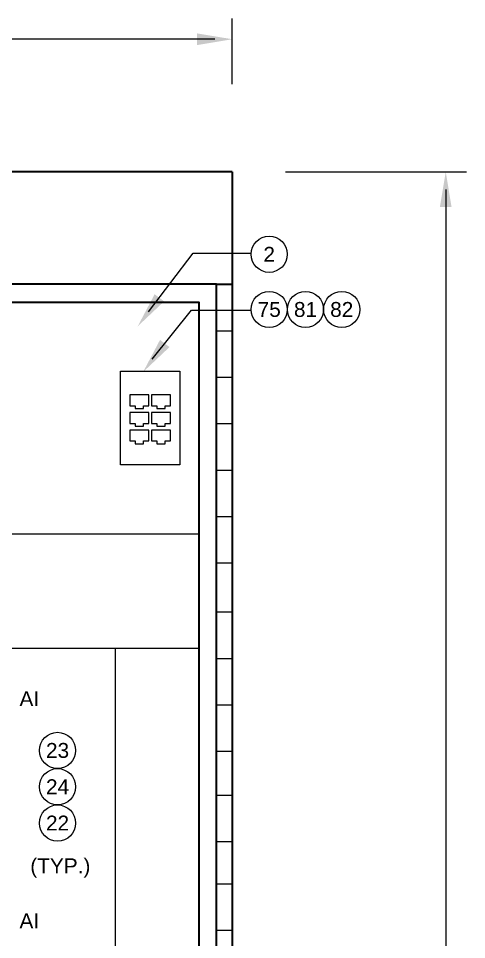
# Paper-space layout '2 DOOR PANEL LAYOUT - A1 Sheet' of a CAD drawing. Extents: x 50 to 825, y 22 to 486.
# Drawn here: x 611.4 to 666.3, y 372.9 to 485.8 of the extents above; entities that cross this region are included whole.
import ezdxf
from ezdxf.enums import TextEntityAlignment as Align

# ---------------------------------------------------------------- set-up
doc = ezdxf.new("R2010")
doc.units = 0
for name, color, linetype, lineweight in [('N-ANNO-TEXT', 2, 'Continuous', 18), ('N-EQPM', 3, 'Continuous', 25), ('N-PANL', 4, 'Continuous', 35)]:
    doc.layers.add(name, color=color, linetype=linetype, lineweight=lineweight)
doc.styles.add('T1_2_5', font='arial.ttf', dxfattribs={"height": 2.5})

psp = doc.layouts.new('2 DOOR PANEL LAYOUT - A1 Sheet')

# ---------------------------------------------------------------- linework, layer by layer
at = {"layer": 'N-ANNO-TEXT'}
for p, q in [((637.59, 477.77), (637.59, 485.82)), ((635.44, 483.27), (525.99, 483.27)), ((644.1, 467.01), (666.3, 467.01)), ((663.75, 464.86), (663.75, 355.05))]:
    psp.add_line(p, q, dxfattribs=at)
for points in [[(627.32, 449.84), (632.8, 457.06), (639.93, 457.06)], [(627.75, 444.05), (632.59, 450.06), (639.93, 450.06)]]:
    psp.add_lwpolyline(points, dxfattribs=at)
for centre in [(642.11, 456.91), (642.11, 450.15), (646.56, 450.15), (651, 450.15), (616.17, 396.1), (616.17, 391.65), (616.17, 387.2)]:
    psp.add_circle(centre, 2.22, dxfattribs=at)
for points in [[(633.28, 483.98), (633.28, 482.55), (637.59, 483.27)], [(664.46, 462.7), (663.03, 462.7), (663.75, 467.01)], [(629.23, 451.14), (626, 448.09), (628.07, 452.02)], [(629.89, 445.54), (626.66, 442.49), (628.73, 446.42)]]:
    psp.add_solid(points, dxfattribs=at)
at = {"layer": 'N-EQPM'}
for p, q in [((403.72, 422.64), (633.47, 422.64)), ((633.47, 408.59), (403.72, 408.59)), ((623.25, 408.59), (623.25, 252.35))]:
    psp.add_line(p, q, dxfattribs=at)
at = {"layer": 'N-EQPM', "linetype": 'Continuous'}
for points in [[(635.64, 447.54), (637.59, 447.54)], [(635.64, 441.85), (637.59, 441.85)], [(635.64, 436.16), (637.59, 436.16)], [(635.64, 430.46), (637.59, 430.46)], [(635.64, 424.77), (637.59, 424.77)], [(635.64, 419.08), (637.59, 419.08)], [(635.64, 413.07), (637.59, 413.07)], [(635.64, 407.38), (637.59, 407.38)], [(635.64, 401.69), (637.59, 401.69)], [(635.64, 396), (637.59, 396)], [(635.64, 390.61), (637.59, 390.61)], [(635.64, 384.92), (637.59, 384.92)], [(635.64, 379.75), (637.59, 379.75)], [(635.64, 374.06), (637.59, 374.06)]]:
    psp.add_lwpolyline(points, dxfattribs=at)
psp.add_lwpolyline([(623.87, 442.58), (631.16, 442.58), (631.16, 431.12), (623.87, 431.12)], close=True, dxfattribs=at)
at = {"layer": 'N-EQPM'}
for points in [[(626.7, 438.35), (627.36, 438.35), (627.36, 439.67), (625.01, 439.67), (625.01, 438.35), (625.68, 438.35), (625.68, 438.01), (626.7, 438.01)], [(629.36, 438.35), (630.03, 438.35), (630.03, 439.67), (627.67, 439.67), (627.67, 438.35), (628.34, 438.35), (628.34, 438.01), (629.36, 438.01)], [(626.7, 436.19), (627.36, 436.19), (627.36, 437.51), (625.01, 437.51), (625.01, 436.19), (625.68, 436.19), (625.68, 435.85), (626.7, 435.85)], [(629.36, 436.19), (630.03, 436.19), (630.03, 437.51), (627.67, 437.51), (627.67, 436.19), (628.34, 436.19), (628.34, 435.85), (629.36, 435.85)], [(626.7, 434.03), (627.36, 434.03), (627.36, 435.35), (625.01, 435.35), (625.01, 434.03), (625.68, 434.03), (625.68, 433.69), (626.7, 433.69)], [(629.36, 434.03), (630.03, 434.03), (630.03, 435.35), (627.67, 435.35), (627.67, 434.03), (628.34, 434.03), (628.34, 433.69), (629.36, 433.69)]]:
    psp.add_lwpolyline(points, close=True, dxfattribs=at)
at = {"layer": 'N-PANL'}
for p, q in [((637.59, 467.01), (399.59, 467.01)), ((637.59, 467.01), (637.59, 228.98)), ((635.64, 453.24), (401.54, 453.24)), ((635.64, 258.92), (635.64, 453.24)), ((635.64, 252.35), (635.64, 453.24)), ((637.59, 453.24), (637.59, 258.92)), ((633.47, 451.06), (633.47, 261.09))]:
    psp.add_line(p, q, dxfattribs=at)
at = {"layer": 'N-PANL', "linetype": 'Continuous'}
psp.add_lwpolyline([(635.64, 453.24), (637.59, 453.24)], dxfattribs=at)
at = {"layer": 'N-PANL'}
psp.add_lwpolyline([(403.72, 451.06), (633.47, 451.06), (633.47, 252.35), (403.72, 252.35)], close=True, dxfattribs=at)

# ---------------------------------------------------------------- texts
at = {"layer": 'N-ANNO-TEXT', "style": 'T1_2_5'}
for s, height, p in [('2', 1.82, (642.11, 456.91)), ('75', 1.825, (642.11, 450.15)), ('81', 1.825, (646.56, 450.15)), ('82', 1.825, (651, 450.15)), ('AI', 1.825, (612.71, 402.44)), ('23', 1.825, (616.17, 396.1)), ('24', 1.825, (616.17, 391.65)), ('22', 1.825, (616.17, 387.2)), ('(TYP.)', 1.825, (616.51, 381.96)), ('AI', 1.825, (612.71, 375.21))]:
    psp.add_text(s, height=height, dxfattribs=at).set_placement(p, align=Align.MIDDLE_CENTER)

doc.saveas('drawing.dxf')
